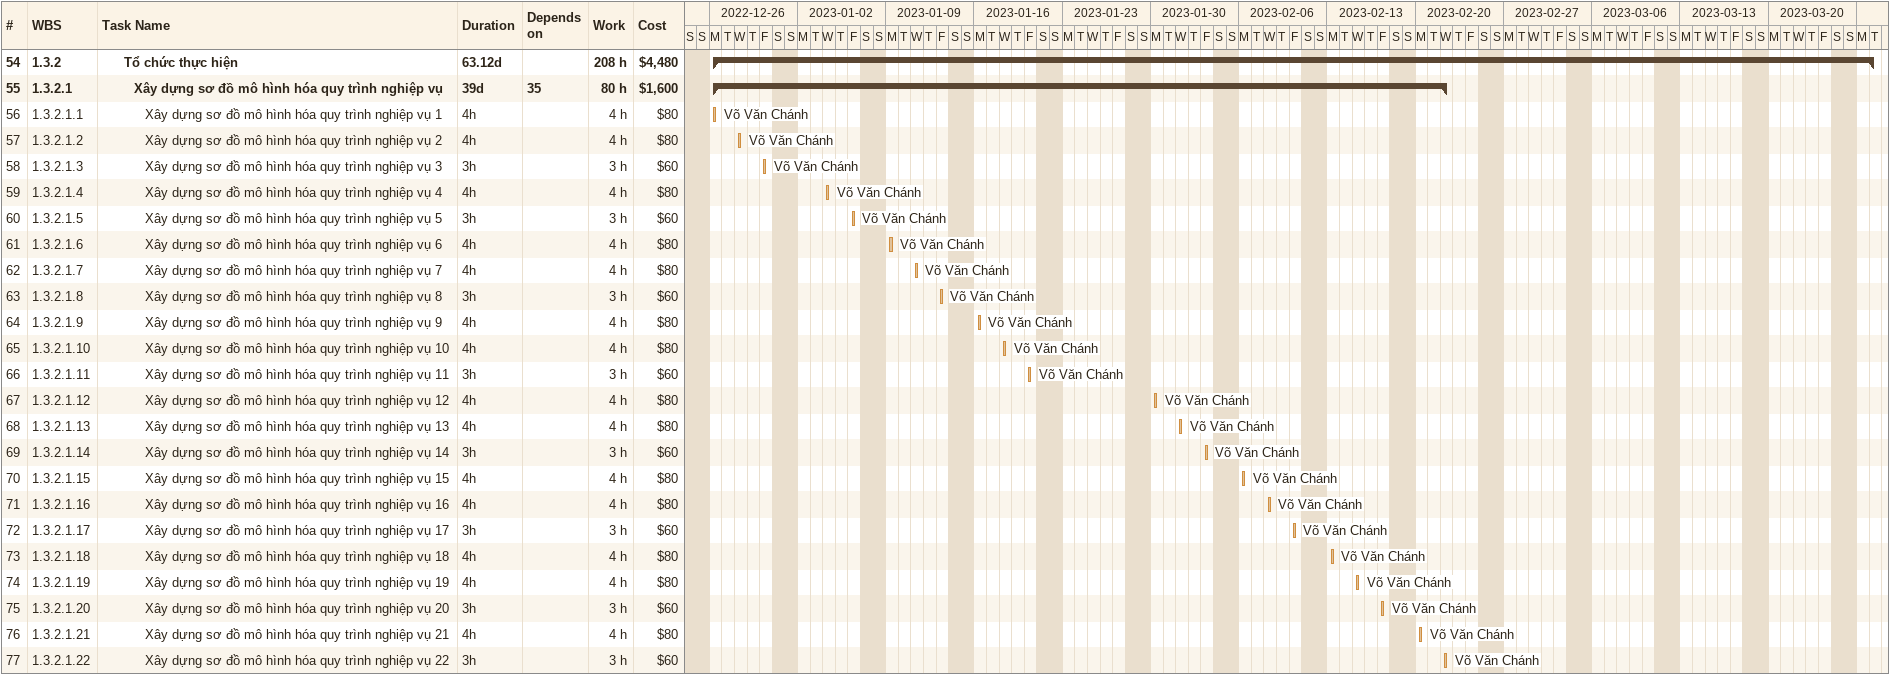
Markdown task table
| ID | WBS | Task | Duration | Start | Finish | Predecessors | Resources | Work (h) | Cost ($) |
|---|---|---|---|---|---|---|---|---|---|
| 54 | 1.3.2 | **Tổ chức thực hiện** | 63.12d | 2022-12-26 | 2023-03-28 |  |  | 208 | 4480 |
| 55 | 1.3.2.1 | **Xây dựng sơ đồ mô hình hóa quy trình nghiệp vụ** | 39d | 2022-12-26 | 2023-02-22 | 35 |  | 80 | 1600 |
| 56 | 1.3.2.1.1 | Xây dựng sơ đồ mô hình hóa quy trình nghiệp vụ 1 | 4h | 2022-12-26 | 2022-12-26 |  | Võ Văn Chánh | 4 | 80 |
| 57 | 1.3.2.1.2 | Xây dựng sơ đồ mô hình hóa quy trình nghiệp vụ 2 | 4h | 2022-12-28 | 2022-12-28 |  | Võ Văn Chánh | 4 | 80 |
| 58 | 1.3.2.1.3 | Xây dựng sơ đồ mô hình hóa quy trình nghiệp vụ 3 | 3h | 2022-12-30 | 2022-12-30 |  | Võ Văn Chánh | 3 | 60 |
| 59 | 1.3.2.1.4 | Xây dựng sơ đồ mô hình hóa quy trình nghiệp vụ 4 | 4h | 2023-01-04 | 2023-01-04 |  | Võ Văn Chánh | 4 | 80 |
| 60 | 1.3.2.1.5 | Xây dựng sơ đồ mô hình hóa quy trình nghiệp vụ 5 | 3h | 2023-01-06 | 2023-01-06 |  | Võ Văn Chánh | 3 | 60 |
| 61 | 1.3.2.1.6 | Xây dựng sơ đồ mô hình hóa quy trình nghiệp vụ 6 | 4h | 2023-01-09 | 2023-01-09 |  | Võ Văn Chánh | 4 | 80 |
| 62 | 1.3.2.1.7 | Xây dựng sơ đồ mô hình hóa quy trình nghiệp vụ 7 | 4h | 2023-01-11 | 2023-01-11 |  | Võ Văn Chánh | 4 | 80 |
| 63 | 1.3.2.1.8 | Xây dựng sơ đồ mô hình hóa quy trình nghiệp vụ 8 | 3h | 2023-01-13 | 2023-01-13 |  | Võ Văn Chánh | 3 | 60 |
| 64 | 1.3.2.1.9 | Xây dựng sơ đồ mô hình hóa quy trình nghiệp vụ 9 | 4h | 2023-01-16 | 2023-01-16 |  | Võ Văn Chánh | 4 | 80 |
| 65 | 1.3.2.1.10 | Xây dựng sơ đồ mô hình hóa quy trình nghiệp vụ 10 | 4h | 2023-01-18 | 2023-01-18 |  | Võ Văn Chánh | 4 | 80 |
| 66 | 1.3.2.1.11 | Xây dựng sơ đồ mô hình hóa quy trình nghiệp vụ 11 | 3h | 2023-01-20 | 2023-01-20 |  | Võ Văn Chánh | 3 | 60 |
| 67 | 1.3.2.1.12 | Xây dựng sơ đồ mô hình hóa quy trình nghiệp vụ 12 | 4h | 2023-01-30 | 2023-01-30 |  | Võ Văn Chánh | 4 | 80 |
| 68 | 1.3.2.1.13 | Xây dựng sơ đồ mô hình hóa quy trình nghiệp vụ 13 | 4h | 2023-02-01 | 2023-02-01 |  | Võ Văn Chánh | 4 | 80 |
| 69 | 1.3.2.1.14 | Xây dựng sơ đồ mô hình hóa quy trình nghiệp vụ 14 | 3h | 2023-02-03 | 2023-02-03 |  | Võ Văn Chánh | 3 | 60 |
| 70 | 1.3.2.1.15 | Xây dựng sơ đồ mô hình hóa quy trình nghiệp vụ 15 | 4h | 2023-02-06 | 2023-02-06 |  | Võ Văn Chánh | 4 | 80 |
| 71 | 1.3.2.1.16 | Xây dựng sơ đồ mô hình hóa quy trình nghiệp vụ 16 | 4h | 2023-02-08 | 2023-02-08 |  | Võ Văn Chánh | 4 | 80 |
| 72 | 1.3.2.1.17 | Xây dựng sơ đồ mô hình hóa quy trình nghiệp vụ 17 | 3h | 2023-02-10 | 2023-02-10 |  | Võ Văn Chánh | 3 | 60 |
| 73 | 1.3.2.1.18 | Xây dựng sơ đồ mô hình hóa quy trình nghiệp vụ 18 | 4h | 2023-02-13 | 2023-02-13 |  | Võ Văn Chánh | 4 | 80 |
| 74 | 1.3.2.1.19 | Xây dựng sơ đồ mô hình hóa quy trình nghiệp vụ 19 | 4h | 2023-02-15 | 2023-02-15 |  | Võ Văn Chánh | 4 | 80 |
| 75 | 1.3.2.1.20 | Xây dựng sơ đồ mô hình hóa quy trình nghiệp vụ 20 | 3h | 2023-02-17 | 2023-02-17 |  | Võ Văn Chánh | 3 | 60 |
| 76 | 1.3.2.1.21 | Xây dựng sơ đồ mô hình hóa quy trình nghiệp vụ 21 | 4h | 2023-02-20 | 2023-02-20 |  | Võ Văn Chánh | 4 | 80 |
| 77 | 1.3.2.1.22 | Xây dựng sơ đồ mô hình hóa quy trình nghiệp vụ 22 | 3h | 2023-02-22 | 2023-02-22 |  | Võ Văn Chánh | 3 | 60 |
